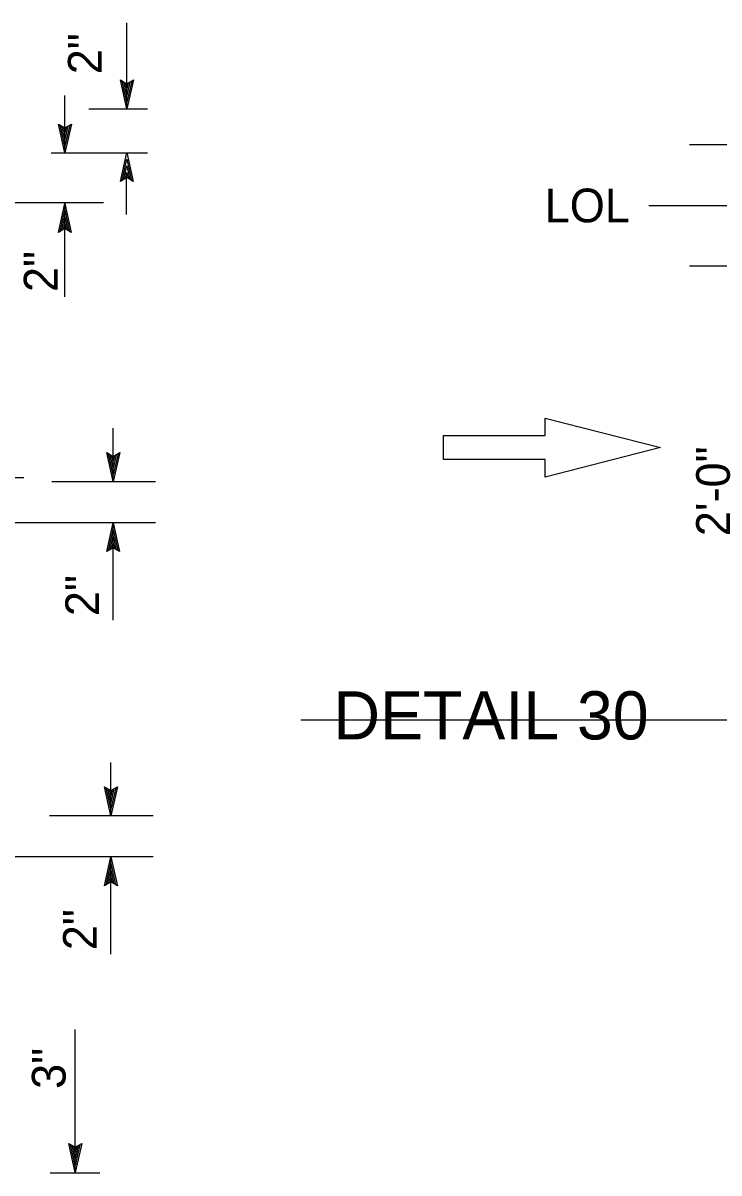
# Model space of a CAD drawing. Extents: x -893 to 867, y -474 to 712.
# Drawn here: x -449.8 to -305.4, y 118.1 to 357 of the extents above; entities that cross this region are included whole.
import ezdxf

# ---------------------------------------------------------------- set-up
doc = ezdxf.new("R2010")
doc.units = 0
for name, color, linetype in [('56 Stage 3 Anno', 7, 'Continuous'), ('57 Undefined', 7, 'Continuous'), ('60 Nongeo Data', 7, 'Continuous')]:
    doc.layers.add(name, color=color, linetype=linetype)

msp = doc.modelspace()

# ---------------------------------------------------------------- linework, layer by layer
at = {"layer": '56 Stage 3 Anno'}
for p, q in [((-428.29, 339.14), (-428.29, 356.98)), ((-428.29, 339.14), (-429.62, 345.14)), ((-429.62, 345.14), (-429.62, 345.14)), ((-429.62, 345.14), (-428.29, 344.34)), ((-428.29, 340.53), (-429.26, 344.91)), ((-428.28, 341.91), (-428.91, 344.73)), ((-428.28, 343.29), (-428.55, 344.5)), ((-428.29, 344.34), (-426.95, 345.14)), ((-426.95, 345.14), (-428.29, 339.14)), ((-427.3, 344.93), (-428.28, 340.52)), ((-427.66, 344.69), (-428.28, 341.91)), ((-428.01, 344.52), (-428.28, 343.29)), ((-426.95, 345.14), (-426.95, 345.14)), ((-441.16, 330), (-441.16, 341.89)), ((-436.17, 339.14), (-424.01, 339.14)), ((-428.29, 339.14), (-428.29, 339.14)), ((-441.16, 330), (-442.49, 336)), ((-442.49, 336), (-442.49, 336)), ((-442.49, 336), (-441.16, 335.2)), ((-441.16, 331.39), (-442.13, 335.76)), ((-441.15, 332.76), (-441.78, 335.58)), ((-441.15, 334.14), (-441.42, 335.35)), ((-441.16, 335.2), (-439.82, 336)), ((-439.82, 336), (-441.16, 330)), ((-440.17, 335.78), (-441.16, 331.38)), ((-440.53, 335.54), (-441.15, 332.76)), ((-440.88, 335.37), (-441.15, 334.14)), ((-439.82, 336), (-439.82, 336)), ((-443.98, 330), (-424.01, 330)), ((-441.16, 330), (-441.16, 330)), ((-429.63, 324.07), (-428.29, 330.07)), ((-428.29, 330.07), (-428.29, 330.07)), ((-428.29, 330.07), (-426.96, 324.07)), ((-291.97, 331.67), (-311.55, 331.67)), ((-429.27, 324.29), (-428.29, 328.69)), ((-428.91, 324.52), (-428.29, 327.31)), ((-428.29, 327.31), (-427.66, 324.48)), ((-428.28, 328.68), (-427.31, 324.3)), ((-428.29, 324.87), (-429.63, 324.07)), ((-428.56, 324.7), (-428.29, 325.93)), ((-428.36, 317.22), (-428.36, 325.95)), ((-428.29, 325.93), (-428.02, 324.72)), ((-426.96, 324.07), (-428.29, 324.87)), ((-429.63, 324.07), (-429.63, 324.07)), ((-426.96, 324.07), (-426.96, 324.07)), ((-461.31, 319.7), (-433.18, 319.7)), ((-442.5, 313.47), (-441.16, 319.47)), ((-442.14, 313.68), (-441.16, 318.09)), ((-441.16, 319.47), (-441.16, 319.47)), ((-441.16, 319.47), (-439.83, 313.47)), ((-441.16, 300.12), (-441.16, 319.47)), ((-441.15, 318.08), (-440.19, 313.7)), ((-441.78, 313.92), (-441.16, 316.7)), ((-441.43, 314.09), (-441.16, 315.32)), ((-441.16, 316.7), (-440.53, 313.88)), ((-441.16, 315.32), (-440.89, 314.11)), ((-441.16, 314.27), (-442.5, 313.47)), ((-442.5, 313.47), (-442.5, 313.47)), ((-439.83, 313.47), (-441.16, 314.27)), ((-439.83, 313.47), (-439.83, 313.47)), ((-291.97, 306.44), (-311.55, 306.44)), ((-431.13, 261.74), (-431.13, 272.82)), ((-431.13, 261.74), (-432.46, 267.74)), ((-432.46, 267.74), (-432.46, 267.74)), ((-432.46, 267.74), (-431.13, 266.94)), ((-431.13, 266.94), (-429.79, 267.74)), ((-429.79, 267.74), (-431.13, 261.74)), ((-430.14, 267.52), (-431.12, 263.12)), ((-429.79, 267.74), (-429.79, 267.74)), ((-431.13, 263.13), (-432.1, 267.5)), ((-431.12, 264.5), (-431.75, 267.32)), ((-431.12, 265.88), (-431.39, 267.09)), ((-430.5, 267.29), (-431.12, 264.5)), ((-430.85, 267.11), (-431.12, 265.88)), ((-443.87, 261.75), (-422.37, 261.75)), ((-431.13, 261.74), (-431.13, 261.74)), ((-460.63, 253.25), (-422.37, 253.25)), ((-432.47, 247.18), (-431.13, 253.18)), ((-432.11, 247.4), (-431.13, 251.8)), ((-431.13, 253.18), (-431.13, 253.18)), ((-431.13, 253.18), (-429.8, 247.18)), ((-431.13, 232.98), (-431.13, 253.18)), ((-431.12, 251.79), (-430.15, 247.41)), ((-431.75, 247.63), (-431.13, 250.42)), ((-431.4, 247.81), (-431.13, 249.03)), ((-431.13, 250.42), (-430.5, 247.59)), ((-431.13, 249.03), (-430.86, 247.83)), ((-431.13, 247.98), (-432.47, 247.18)), ((-432.47, 247.18), (-432.47, 247.18)), ((-429.8, 247.18), (-431.13, 247.98)), ((-429.8, 247.18), (-429.8, 247.18)), ((-431.6, 192.34), (-431.6, 203.42)), ((-431.6, 192.34), (-432.93, 198.34)), ((-432.93, 198.34), (-432.93, 198.34)), ((-432.93, 198.34), (-431.6, 197.54)), ((-431.6, 197.54), (-430.26, 198.34)), ((-430.26, 198.34), (-431.6, 192.34)), ((-430.26, 198.34), (-430.26, 198.34)), ((-431.61, 193.73), (-432.57, 198.11)), ((-431.6, 195.11), (-432.23, 197.93)), ((-431.6, 196.49), (-431.87, 197.7)), ((-430.62, 198.13), (-431.6, 193.72)), ((-430.98, 197.89), (-431.6, 195.11)), ((-431.33, 197.72), (-431.6, 196.49)), ((-444.35, 192.36), (-422.85, 192.36)), ((-431.6, 192.34), (-431.6, 192.34)), ((-461.1, 183.86), (-422.85, 183.86)), ((-432.94, 177.79), (-431.6, 183.79)), ((-432.59, 178), (-431.6, 182.41)), ((-431.6, 183.79), (-431.6, 183.79)), ((-431.6, 183.79), (-430.27, 177.79)), ((-431.6, 163.58), (-431.6, 183.79)), ((-431.6, 182.4), (-430.63, 178.02)), ((-432.23, 178.24), (-431.61, 181.02)), ((-431.88, 178.41), (-431.61, 179.64)), ((-431.61, 181.02), (-430.98, 178.2)), ((-431.61, 179.64), (-431.34, 178.43)), ((-431.6, 178.59), (-432.94, 177.79)), ((-432.94, 177.79), (-432.94, 177.79)), ((-430.27, 177.79), (-431.6, 178.59)), ((-430.27, 177.79), (-430.27, 177.79)), ((-439.01, 118.26), (-439.01, 147.9)), ((-439.01, 118.26), (-440.34, 124.26)), ((-440.34, 124.26), (-440.34, 124.26)), ((-440.34, 124.26), (-439.01, 123.46)), ((-439.01, 123.46), (-437.67, 124.26)), ((-437.67, 124.26), (-439.01, 118.26)), ((-437.67, 124.26), (-437.67, 124.26)), ((-439.01, 119.65), (-439.98, 124.03)), ((-439.01, 121.02), (-439.63, 123.85)), ((-439.01, 122.41), (-439.28, 123.61)), ((-438.03, 124.04), (-439.01, 119.64)), ((-438.39, 123.81), (-439.01, 121.02)), ((-438.73, 123.63), (-439.01, 122.41)), ((-444.19, 118.13), (-433.91, 118.13)), ((-439.01, 118.26), (-439.01, 118.26))]:
    msp.add_line(p, q, dxfattribs=at)
at = {"layer": '57 Undefined'}
msp.add_line((-392.21, 212.27), (-292.78, 212.27), dxfattribs=at)
at = {"layer": '60 Nongeo Data'}
for p, q in [((-320.01, 319.06), (-49.97, 319.06)), ((-341.47, 271.29), (-341.47, 274.92)), ((-341.47, 274.92), (-317.56, 268.79)), ((-362.57, 268.79), (-362.57, 271.29)), ((-362.57, 271.29), (-341.47, 271.29)), ((-362.57, 266.29), (-362.57, 268.79)), ((-317.56, 268.79), (-341.47, 262.65)), ((-341.47, 266.29), (-362.57, 266.29)), ((-341.47, 262.65), (-341.47, 266.29)), ((-667.78, 262.59), (-449.7, 262.59))]:
    msp.add_line(p, q, dxfattribs=at)

# ---------------------------------------------------------------- texts
at = {"layer": '57 Undefined'}
for s, p in [('2"   ', (-433.53, 346.33)), ('2"   ', (-442.69, 301.1)), ('2\'-0"', (-303.17, 250.4)), ('2"   ', (-434.06, 233.79)), ('2"   ', (-434.54, 164.4)), ('3" ', (-441.01, 135.59))]:
    msp.add_text(s, height=7, rotation=90, dxfattribs=at).set_placement(p)
for s, height, p in [('LOL', 7, (-341.6, 315.58)), ('DETAIL 30', 10, (-385.43, 208.18))]:
    msp.add_text(s, height=height, dxfattribs=at).set_placement(p)

doc.saveas('drawing.dxf')
